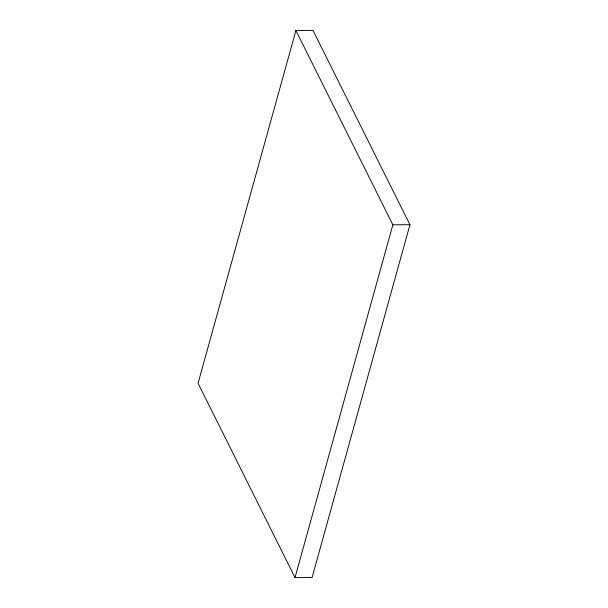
<?xml version="1.0" encoding="UTF-8"?>
<svg xmlns="http://www.w3.org/2000/svg" width="608" height="608" viewBox="0 0 608 608"><rect width="100%" height="100%" fill="white"/><g stroke="black" fill="none" stroke-linecap="round" stroke-linejoin="round"><path stroke-width="0.91" d="M295.898 30.491L198.056 383.291L295.017 577.6L312.102 577.509L409.944 224.709L312.983 30.4L295.898 30.491L392.852 224.8L295.017 577.6M392.852 224.8L409.944 224.709"/></g></svg>
